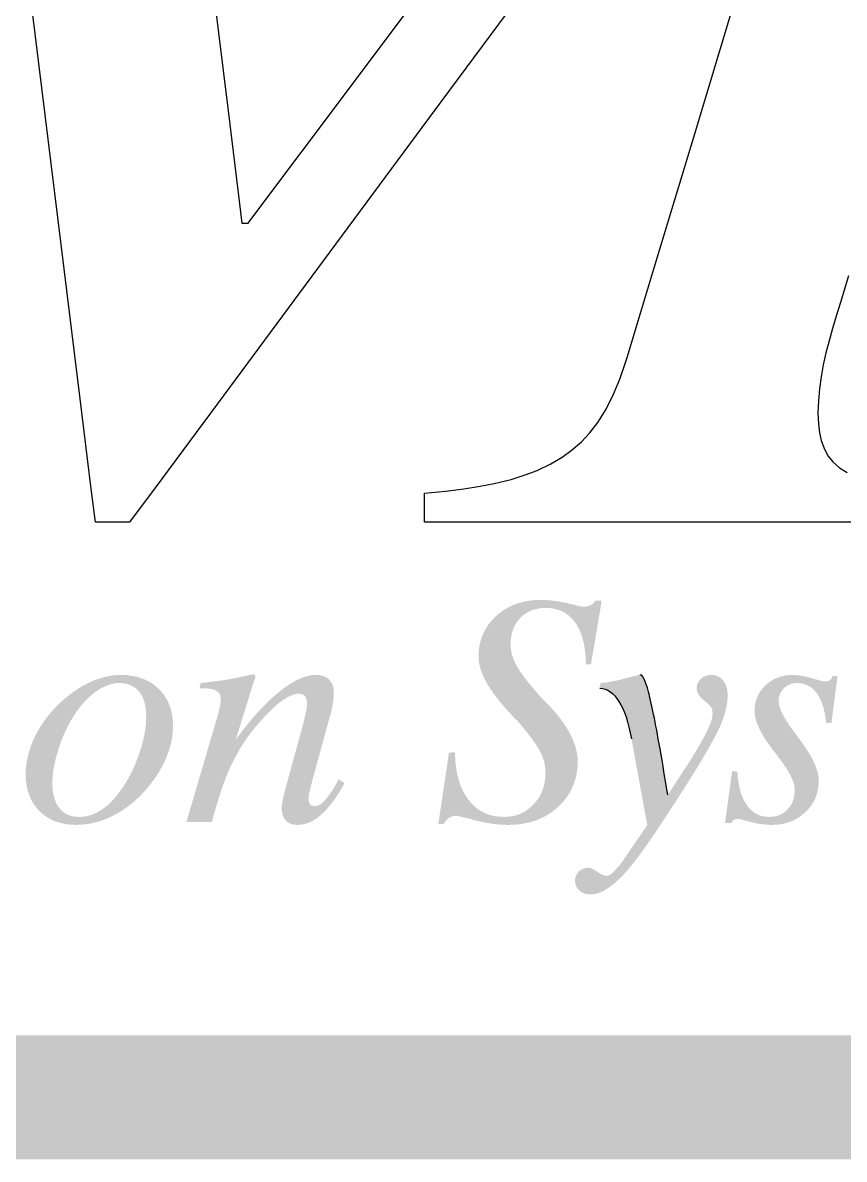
# Model space of a CAD drawing. Header units: millimetres. Extents: x -1039 to -662, y -1674 to -1407.
# Drawn here: x -848.22 to -839.94, y -1673.63 to -1662.17 of the extents above; entities that cross this region are included whole.
import ezdxf

# ---------------------------------------------------------------- set-up
doc = ezdxf.new("R2010")
doc.units = ezdxf.units.MM
doc.layers.get('0').update_dxf_attribs({"linetype": 'CONTINUOUS'})
doc.layers.add('str', color=7, linetype='CONTINUOUS', lineweight=25)

# ---------------------------------------------------------------- blocks, each defined once
blk = doc.blocks.new('PMI-Logo-3')
h = blk.add_hatch(color=4)
edge = h.paths.add_edge_path()
edge.add_spline(control_points=[(49.058, -8.646), (49.03, -8.646), (49.002, -8.646), (48.974, -8.646)], knot_values=[0, 0, 0, 0, 1, 1, 1, 1], degree=3, periodic=0)
edge.add_spline(control_points=[(48.974, -8.646), (48.959, -8.672), (48.938, -8.691), (48.886, -8.717), (48.855, -8.724), (48.821, -8.722)], knot_values=[0, 0, 0, 0, 0.5, 0.5, 1, 1, 1, 1], degree=3, periodic=0)
edge.add_spline(control_points=[(48.821, -8.722), (48.81, -8.724), (48.746, -8.711), (48.627, -8.68)], knot_values=[0, 0, 0, 0, 1, 1, 1, 1], degree=3, periodic=0)
edge.add_spline(control_points=[(48.627, -8.68), (48.508, -8.652), (48.39, -8.637), (48.273, -8.635)], knot_values=[0, 0, 0, 0, 1, 1, 1, 1], degree=3, periodic=0)
edge.add_spline(control_points=[(48.273, -8.635), (48.04, -8.637), (47.847, -8.706), (47.697, -8.842)], knot_values=[0, 0, 0, 0, 1, 1, 1, 1], degree=3, periodic=0)
edge.add_spline(control_points=[(47.697, -8.842), (47.546, -8.981), (47.47, -9.153), (47.47, -9.581), (47.629, -9.848), (47.944, -10.168)], knot_values=[0, 0, 0, 0, 0.495868, 0.495868, 1, 1, 1, 1], degree=3, periodic=0)
edge.add_spline(control_points=[(47.944, -10.168), (47.954, -10.176), (47.957, -10.182), (47.962, -10.182)], knot_values=[0, 0, 0, 0, 1, 1, 1, 1], degree=3, periodic=0)
edge.add_spline(control_points=[(47.962, -10.182), (48.117, -10.364), (48.216, -10.498), (48.312, -10.681), (48.333, -10.771), (48.333, -11.026), (48.284, -11.163), (48.18, -11.27)], knot_values=[0, 0, 0, 0, 0.25982, 0.25982, 0.52368, 0.52368, 1, 1, 1, 1], degree=3, periodic=0)
edge.add_spline(control_points=[(48.18, -11.27), (48.078, -11.381), (47.951, -11.434), (47.8, -11.433)], knot_values=[0, 0, 0, 0, 1, 1, 1, 1], degree=3, periodic=0)
edge.add_spline(control_points=[(47.8, -11.433), (47.608, -11.434), (47.455, -11.361), (47.343, -11.215)], knot_values=[0, 0, 0, 0, 1, 1, 1, 1], degree=3, periodic=0)
edge.add_spline(control_points=[(47.343, -11.215), (47.23, -11.07), (47.172, -10.865), (47.167, -10.602)], knot_values=[0, 0, 0, 0, 1, 1, 1, 1], degree=3, periodic=0)
edge.add_spline(control_points=[(47.167, -10.602), (47.141, -10.602), (47.115, -10.603), (47.089, -10.604)], knot_values=[0, 0, 0, 0, 1, 1, 1, 1], degree=3, periodic=0)
edge.add_spline(control_points=[(47.089, -10.604), (47.044, -10.912), (46.998, -11.219), (46.952, -11.527)], knot_values=[0, 0, 0, 0, 1, 1, 1, 1], degree=3, periodic=0)
edge.add_spline(control_points=[(46.952, -11.527), (46.976, -11.526), (47, -11.525), (47.023, -11.525)], knot_values=[0, 0, 0, 0, 1, 1, 1, 1], degree=3, periodic=0)
edge.add_spline(control_points=[(47.023, -11.525), (47.036, -11.495), (47.058, -11.469), (47.086, -11.447)], knot_values=[0, 0, 0, 0, 1, 1, 1, 1], degree=3, periodic=0)
edge.add_spline(control_points=[(47.086, -11.447), (47.115, -11.43), (47.148, -11.42), (47.185, -11.417)], knot_values=[0, 0, 0, 0, 1, 1, 1, 1], degree=3, periodic=0)
edge.add_spline(control_points=[(47.185, -11.417), (47.198, -11.42), (47.279, -11.438), (47.577, -11.516), (47.72, -11.536), (48.113, -11.536), (48.327, -11.46), (48.663, -11.15), (48.748, -10.955), (48.748, -10.476), (48.601, -10.21), (48.305, -9.922)], knot_values=[0, 0, 0, 0, 0.129341, 0.129341, 0.257728, 0.257728, 0.501105, 0.501105, 0.746262, 0.746262, 1, 1, 1, 1], degree=3, periodic=0)
edge.add_spline(control_points=[(48.305, -9.922), (48.292, -9.913), (48.284, -9.901), (48.277, -9.893)], knot_values=[0, 0, 0, 0, 1, 1, 1, 1], degree=3, periodic=0)
edge.add_spline(control_points=[(48.277, -9.893), (48.12, -9.716), (48.014, -9.581), (47.962, -9.485)], knot_values=[0, 0, 0, 0, 1, 1, 1, 1], degree=3, periodic=0)
edge.add_spline(control_points=[(47.962, -9.485), (47.91, -9.392), (47.884, -9.301), (47.884, -9.069), (47.925, -8.955), (48.008, -8.868)], knot_values=[0, 0, 0, 0, 0.385787, 0.385787, 1, 1, 1, 1], degree=3, periodic=0)
edge.add_spline(control_points=[(48.008, -8.868), (48.089, -8.784), (48.201, -8.74), (48.339, -8.738)], knot_values=[0, 0, 0, 0, 1, 1, 1, 1], degree=3, periodic=0)
edge.add_spline(control_points=[(48.339, -8.738), (48.504, -8.74), (48.628, -8.803), (48.806, -9.054), (48.851, -9.233), (48.855, -9.464)], knot_values=[0, 0, 0, 0, 0.501569, 0.501569, 1, 1, 1, 1], degree=3, periodic=0)
edge.add_spline(control_points=[(48.855, -9.464), (48.877, -9.464), (48.898, -9.464), (48.92, -9.464)], knot_values=[0, 0, 0, 0, 1, 1, 1, 1], degree=3, periodic=0)
edge.add_spline(control_points=[(48.92, -9.464), (48.966, -9.191), (49.012, -8.919), (49.058, -8.646)], knot_values=[0, 0, 0, 0, 1, 1, 1, 1], degree=3, periodic=0)
h = blk.add_hatch(color=4)
edge = h.paths.add_edge_path()
edge.add_spline(control_points=[(43.451, -10.657), (43.507, -10.522), (43.533, -10.387), (43.533, -10.062), (43.472, -9.904), (43.352, -9.784)], knot_values=[0, 0, 0, 0, 0.394928, 0.394928, 1, 1, 1, 1], degree=3, periodic=0)
edge.add_spline(control_points=[(43.352, -9.784), (43.23, -9.665), (43.066, -9.604), (42.861, -9.602)], knot_values=[0, 0, 0, 0, 1, 1, 1, 1], degree=3, periodic=0)
edge.add_spline(control_points=[(42.861, -9.602), (42.708, -9.604), (42.552, -9.647), (42.396, -9.729)], knot_values=[0, 0, 0, 0, 1, 1, 1, 1], degree=3, periodic=0)
edge.add_spline(control_points=[(42.396, -9.729), (42.24, -9.815), (42.095, -9.932), (41.962, -10.083)], knot_values=[0, 0, 0, 0, 1, 1, 1, 1], degree=3, periodic=0)
edge.add_spline(control_points=[(41.962, -10.083), (41.856, -10.208), (41.773, -10.34), (41.718, -10.476)], knot_values=[0, 0, 0, 0, 1, 1, 1, 1], degree=3, periodic=0)
edge.add_spline(control_points=[(41.718, -10.476), (41.664, -10.615), (41.635, -10.748), (41.633, -10.88)], knot_values=[0, 0, 0, 0, 1, 1, 1, 1], degree=3, periodic=0)
edge.add_spline(control_points=[(41.633, -10.88), (41.635, -11.08), (41.694, -11.241), (41.812, -11.358)], knot_values=[0, 0, 0, 0, 1, 1, 1, 1], degree=3, periodic=0)
edge.add_spline(control_points=[(41.812, -11.358), (41.934, -11.48), (42.092, -11.536), (42.453, -11.536), (42.617, -11.495), (42.778, -11.409)], knot_values=[0, 0, 0, 0, 0.540717, 0.540717, 1, 1, 1, 1], degree=3, periodic=0)
edge.add_spline(control_points=[(42.778, -11.409), (42.939, -11.324), (43.086, -11.204), (43.216, -11.044)], knot_values=[0, 0, 0, 0, 1, 1, 1, 1], degree=3, periodic=0)
edge.add_spline(control_points=[(43.216, -11.044), (43.317, -10.923), (43.395, -10.795), (43.451, -10.657)], knot_values=[0, 0, 0, 0, 1, 1, 1, 1], degree=3, periodic=0)
edge = h.paths.add_edge_path(flags=16)
edge.add_spline(control_points=[(43.099, -9.82), (43.159, -9.896), (43.188, -10.003), (43.188, -10.293), (43.154, -10.459), (43.025, -10.823), (42.941, -10.984), (42.835, -11.122)], knot_values=[0, 0, 0, 0, 0.314887, 0.314887, 0.65646, 0.65646, 1, 1, 1, 1], degree=3, periodic=0)
edge.add_spline(control_points=[(42.835, -11.122), (42.762, -11.223), (42.682, -11.301), (42.591, -11.353)], knot_values=[0, 0, 0, 0, 1, 1, 1, 1], degree=3, periodic=0)
edge.add_spline(control_points=[(42.591, -11.353), (42.501, -11.409), (42.412, -11.434), (42.324, -11.433)], knot_values=[0, 0, 0, 0, 1, 1, 1, 1], degree=3, periodic=0)
edge.add_spline(control_points=[(42.324, -11.433), (42.216, -11.434), (42.13, -11.397), (42.069, -11.32)], knot_values=[0, 0, 0, 0, 1, 1, 1, 1], degree=3, periodic=0)
edge.add_spline(control_points=[(42.069, -11.32), (42.009, -11.246), (41.978, -11.139), (41.978, -10.872), (42.005, -10.729), (42.1, -10.42), (42.165, -10.275), (42.246, -10.142)], knot_values=[0, 0, 0, 0, 0.353018, 0.353018, 0.679112, 0.679112, 1, 1, 1, 1], degree=3, periodic=0)
edge.add_spline(control_points=[(42.246, -10.142), (42.334, -10.003), (42.43, -9.898), (42.534, -9.82)], knot_values=[0, 0, 0, 0, 1, 1, 1, 1], degree=3, periodic=0)
edge.add_spline(control_points=[(42.534, -9.82), (42.637, -9.747), (42.741, -9.708), (42.84, -9.706)], knot_values=[0, 0, 0, 0, 1, 1, 1, 1], degree=3, periodic=0)
edge.add_spline(control_points=[(42.84, -9.706), (42.952, -9.708), (43.038, -9.747), (43.099, -9.82)], knot_values=[0, 0, 0, 0, 1, 1, 1, 1], degree=3, periodic=0)
h = blk.add_hatch(color=4)
edge = h.paths.add_edge_path()
edge.add_spline(control_points=[(45.549, -10.161), (45.568, -10.098), (45.583, -10.038), (45.592, -9.979)], knot_values=[0, 0, 0, 0, 1, 1, 1, 1], degree=3, periodic=0)
edge.add_spline(control_points=[(45.592, -9.979), (45.601, -9.924), (45.605, -9.872), (45.605, -9.755), (45.585, -9.701), (45.503, -9.623), (45.445, -9.604), (45.37, -9.602)], knot_values=[0, 0, 0, 0, 0.253165, 0.253165, 0.626582, 0.626582, 1, 1, 1, 1], degree=3, periodic=0)
edge.add_spline(control_points=[(45.37, -9.602), (45.235, -9.604), (45.078, -9.677), (44.724, -9.965), (44.536, -10.169), (44.342, -10.438)], knot_values=[0, 0, 0, 0, 0.497372, 0.497372, 1, 1, 1, 1], degree=3, periodic=0)
edge.add_spline(control_points=[(44.342, -10.438), (44.418, -10.194), (44.493, -9.95), (44.569, -9.706)], knot_values=[0, 0, 0, 0, 1, 1, 1, 1], degree=3, periodic=0)
edge.add_spline(control_points=[(44.569, -9.706), (44.578, -9.685), (44.583, -9.669), (44.586, -9.656)], knot_values=[0, 0, 0, 0, 1, 1, 1, 1], degree=3, periodic=0)
edge.add_spline(control_points=[(44.586, -9.656), (44.591, -9.647), (44.593, -9.639), (44.593, -9.62), (44.593, -9.61), (44.588, -9.604)], knot_values=[0, 0, 0, 0, 0.3125, 0.3125, 1, 1, 1, 1], degree=3, periodic=0)
edge.add_spline(control_points=[(44.588, -9.604), (44.583, -9.6), (44.578, -9.597), (44.569, -9.595)], knot_values=[0, 0, 0, 0, 1, 1, 1, 1], degree=3, periodic=0)
edge.add_spline(control_points=[(44.569, -9.595), (44.565, -9.597), (44.541, -9.602), (44.5, -9.608)], knot_values=[0, 0, 0, 0, 1, 1, 1, 1], degree=3, periodic=0)
edge.add_spline(control_points=[(44.5, -9.608), (44.302, -9.656), (44.097, -9.688), (43.889, -9.706)], knot_values=[0, 0, 0, 0, 1, 1, 1, 1], degree=3, periodic=0)
edge.add_spline(control_points=[(43.889, -9.706), (43.885, -9.729), (43.881, -9.751), (43.876, -9.774)], knot_values=[0, 0, 0, 0, 1, 1, 1, 1], degree=3, periodic=0)
edge.add_spline(control_points=[(43.876, -9.774), (43.888, -9.774), (43.899, -9.774), (43.91, -9.774)], knot_values=[0, 0, 0, 0, 1, 1, 1, 1], degree=3, periodic=0)
edge.add_spline(control_points=[(43.91, -9.774), (43.999, -9.777), (44.061, -9.787), (44.097, -9.81)], knot_values=[0, 0, 0, 0, 1, 1, 1, 1], degree=3, periodic=0)
edge.add_spline(control_points=[(44.097, -9.81), (44.131, -9.831), (44.148, -9.865), (44.148, -9.939), (44.144, -9.976), (44.136, -10.018)], knot_values=[0, 0, 0, 0, 0.619048, 0.619048, 1, 1, 1, 1], degree=3, periodic=0)
edge.add_spline(control_points=[(44.136, -10.018), (44.126, -10.064), (44.113, -10.114), (43.966, -10.613), (43.836, -11.057), (43.705, -11.501)], knot_values=[0, 0, 0, 0, 0.111045, 0.111045, 1, 1, 1, 1], degree=3, periodic=0)
edge.add_spline(control_points=[(43.705, -11.501), (43.815, -11.501), (43.925, -11.501), (44.034, -11.501)], knot_values=[0, 0, 0, 0, 1, 1, 1, 1], degree=3, periodic=0)
edge.add_spline(control_points=[(44.034, -11.501), (44.11, -11.212), (44.187, -10.979), (44.269, -10.797)], knot_values=[0, 0, 0, 0, 1, 1, 1, 1], degree=3, periodic=0)
edge.add_spline(control_points=[(44.269, -10.797), (44.351, -10.621), (44.449, -10.456), (44.686, -10.163), (44.796, -10.049), (44.897, -9.966)], knot_values=[0, 0, 0, 0, 0.496819, 0.496819, 1, 1, 1, 1], degree=3, periodic=0)
edge.add_spline(control_points=[(44.897, -9.966), (45.001, -9.887), (45.084, -9.846), (45.152, -9.844)], knot_values=[0, 0, 0, 0, 1, 1, 1, 1], degree=3, periodic=0)
edge.add_spline(control_points=[(45.152, -9.844), (45.188, -9.846), (45.216, -9.857), (45.234, -9.876)], knot_values=[0, 0, 0, 0, 1, 1, 1, 1], degree=3, periodic=0)
edge.add_spline(control_points=[(45.234, -9.876), (45.251, -9.898), (45.26, -9.927), (45.26, -9.999), (45.255, -10.034), (45.247, -10.077)], knot_values=[0, 0, 0, 0, 0.606557, 0.606557, 1, 1, 1, 1], degree=3, periodic=0)
edge.add_spline(control_points=[(45.247, -10.077), (45.238, -10.12), (45.225, -10.178), (45.206, -10.252)], knot_values=[0, 0, 0, 0, 1, 1, 1, 1], degree=3, periodic=0)
edge.add_spline(control_points=[(45.206, -10.252), (45.134, -10.514), (45.062, -10.776), (44.99, -11.038)], knot_values=[0, 0, 0, 0, 1, 1, 1, 1], degree=3, periodic=0)
edge.add_spline(control_points=[(44.99, -11.038), (44.972, -11.106), (44.957, -11.165), (44.949, -11.21)], knot_values=[0, 0, 0, 0, 1, 1, 1, 1], degree=3, periodic=0)
edge.add_spline(control_points=[(44.949, -11.21), (44.941, -11.257), (44.934, -11.294), (44.934, -11.391), (44.953, -11.443), (45.024, -11.519), (45.074, -11.536), (45.242, -11.536), (45.344, -11.495), (45.443, -11.404)], knot_values=[0, 0, 0, 0, 0.094941, 0.094941, 0.328336, 0.328336, 0.577274, 0.577274, 1, 1, 1, 1], degree=3, periodic=0)
edge.add_spline(control_points=[(45.443, -11.404), (45.542, -11.318), (45.644, -11.182), (45.743, -10.997)], knot_values=[0, 0, 0, 0, 1, 1, 1, 1], degree=3, periodic=0)
edge.add_spline(control_points=[(45.743, -10.997), (45.719, -10.98), (45.694, -10.964), (45.669, -10.948)], knot_values=[0, 0, 0, 0, 1, 1, 1, 1], degree=3, periodic=0)
edge.add_spline(control_points=[(45.669, -10.948), (45.605, -11.07), (45.546, -11.156), (45.497, -11.212)], knot_values=[0, 0, 0, 0, 1, 1, 1, 1], degree=3, periodic=0)
edge.add_spline(control_points=[(45.497, -11.212), (45.447, -11.268), (45.402, -11.296), (45.363, -11.294)], knot_values=[0, 0, 0, 0, 1, 1, 1, 1], degree=3, periodic=0)
edge.add_spline(control_points=[(45.363, -11.294), (45.337, -11.296), (45.315, -11.288), (45.3, -11.27)], knot_values=[0, 0, 0, 0, 1, 1, 1, 1], degree=3, periodic=0)
edge.add_spline(control_points=[(45.3, -11.27), (45.287, -11.256), (45.279, -11.231), (45.279, -11.179), (45.284, -11.152), (45.29, -11.117)], knot_values=[0, 0, 0, 0, 0.613636, 0.613636, 1, 1, 1, 1], degree=3, periodic=0)
edge.add_spline(control_points=[(45.29, -11.117), (45.299, -11.085), (45.312, -11.033), (45.328, -10.964)], knot_values=[0, 0, 0, 0, 1, 1, 1, 1], degree=3, periodic=0)
edge.add_spline(control_points=[(45.328, -10.964), (45.402, -10.696), (45.475, -10.428), (45.549, -10.161)], knot_values=[0, 0, 0, 0, 1, 1, 1, 1], degree=3, periodic=0)
h = blk.add_hatch(color=4)
edge = h.paths.add_edge_path()
edge.add_spline(control_points=[(49.911, -11.15), (49.877, -10.951), (49.844, -10.752), (49.749, -10.213), (49.7, -9.966), (49.621, -9.675), (49.585, -9.602), (49.554, -9.6)], knot_values=[0, 0, 0, 0, 0.226419, 0.226419, 0.614671, 0.614671, 1, 1, 1, 1], degree=3, periodic=0)
edge.add_spline(control_points=[(49.554, -9.6), (49.538, -9.602), (49.473, -9.617), (49.361, -9.647)], knot_values=[0, 0, 0, 0, 1, 1, 1, 1], degree=3, periodic=0)
edge.add_spline(control_points=[(49.361, -9.647), (49.248, -9.68), (49.144, -9.699), (49.043, -9.706)], knot_values=[0, 0, 0, 0, 1, 1, 1, 1], degree=3, periodic=0)
edge.add_spline(control_points=[(49.043, -9.706), (49.039, -9.729), (49.036, -9.751), (49.032, -9.774)], knot_values=[0, 0, 0, 0, 1, 1, 1, 1], degree=3, periodic=0)
edge.add_spline(control_points=[(49.032, -9.774), (49.227, -9.784), (49.362, -9.999), (49.442, -10.425)], knot_values=[0, 0, 0, 0, 1, 1, 1, 1], degree=3, periodic=0)
edge.add_spline(control_points=[(49.442, -10.425), (49.442, -10.435), (49.445, -10.441), (49.445, -10.444)], knot_values=[0, 0, 0, 0, 1, 1, 1, 1], degree=3, periodic=0)
edge.add_spline(control_points=[(49.445, -10.444), (49.511, -10.809), (49.578, -11.175), (49.645, -11.54)], knot_values=[0, 0, 0, 0, 1, 1, 1, 1], degree=3, periodic=0)
edge.add_spline(control_points=[(49.645, -11.54), (49.558, -11.665), (49.471, -11.791), (49.385, -11.916)], knot_values=[0, 0, 0, 0, 1, 1, 1, 1], degree=3, periodic=0)
edge.add_spline(control_points=[(49.385, -11.916), (49.333, -12), (49.283, -12.067), (49.235, -12.116)], knot_values=[0, 0, 0, 0, 1, 1, 1, 1], degree=3, periodic=0)
edge.add_spline(control_points=[(49.235, -12.116), (49.188, -12.168), (49.154, -12.192), (49.091, -12.192), (49.05, -12.175), (48.998, -12.14)], knot_values=[0, 0, 0, 0, 0.45283, 0.45283, 1, 1, 1, 1], degree=3, periodic=0)
edge.add_spline(control_points=[(48.998, -12.14), (48.951, -12.106), (48.914, -12.088), (48.838, -12.088), (48.798, -12.106), (48.762, -12.136)], knot_values=[0, 0, 0, 0, 0.338462, 0.338462, 1, 1, 1, 1], degree=3, periodic=0)
edge.add_spline(control_points=[(48.762, -12.136), (48.733, -12.168), (48.715, -12.209), (48.713, -12.257)], knot_values=[0, 0, 0, 0, 1, 1, 1, 1], degree=3, periodic=0)
edge.add_spline(control_points=[(48.713, -12.257), (48.715, -12.311), (48.735, -12.354), (48.772, -12.386)], knot_values=[0, 0, 0, 0, 1, 1, 1, 1], degree=3, periodic=0)
edge.add_spline(control_points=[(48.772, -12.386), (48.81, -12.418), (48.858, -12.433), (49.045, -12.433), (49.193, -12.338), (49.538, -11.958), (49.796, -11.576), (50.379, -10.657), (50.521, -10.407), (50.652, -10.109), (50.681, -9.978), (50.681, -9.786), (50.662, -9.722), (50.585, -9.628), (50.533, -9.604), (50.468, -9.602)], knot_values=[0, 0, 0, 0, 0.097957, 0.097957, 0.31786, 0.31786, 0.540564, 0.540564, 0.680611, 0.680611, 0.817892, 0.817892, 0.908946, 0.908946, 1, 1, 1, 1], degree=3, periodic=0)
edge.add_spline(control_points=[(50.468, -9.602), (50.416, -9.604), (50.371, -9.621), (50.336, -9.652)], knot_values=[0, 0, 0, 0, 1, 1, 1, 1], degree=3, periodic=0)
edge.add_spline(control_points=[(50.336, -9.652), (50.302, -9.685), (50.282, -9.722), (50.282, -9.833), (50.317, -9.889), (50.384, -9.937)], knot_values=[0, 0, 0, 0, 0.414894, 0.414894, 1, 1, 1, 1], degree=3, periodic=0)
edge.add_spline(control_points=[(50.384, -9.937), (50.392, -9.945), (50.396, -9.95), (50.401, -9.95)], knot_values=[0, 0, 0, 0, 1, 1, 1, 1], degree=3, periodic=0)
edge.add_spline(control_points=[(50.401, -9.95), (50.44, -9.984), (50.463, -10.01), (50.473, -10.028)], knot_values=[0, 0, 0, 0, 1, 1, 1, 1], degree=3, periodic=0)
edge.add_spline(control_points=[(50.473, -10.028), (50.481, -10.049), (50.486, -10.072), (50.486, -10.157), (50.46, -10.236), (50.408, -10.34)], knot_values=[0, 0, 0, 0, 0.333333, 0.333333, 1, 1, 1, 1], degree=3, periodic=0)
edge.add_spline(control_points=[(50.408, -10.34), (50.356, -10.448), (50.27, -10.595), (50.069, -10.905), (49.99, -11.028), (49.911, -11.15)], knot_values=[0, 0, 0, 0, 0.605872, 0.605872, 1, 1, 1, 1], degree=3, periodic=0)
h = blk.add_hatch(color=4)
edge = h.paths.add_edge_path()
edge.add_spline(control_points=[(52.097, -9.617), (52.074, -9.617), (52.051, -9.617), (52.029, -9.617)], knot_values=[0, 0, 0, 0, 1, 1, 1, 1], degree=3, periodic=0)
edge.add_spline(control_points=[(52.029, -9.617), (52.029, -9.639), (52.018, -9.654), (52, -9.667)], knot_values=[0, 0, 0, 0, 1, 1, 1, 1], degree=3, periodic=0)
edge.add_spline(control_points=[(52, -9.667), (51.983, -9.682), (51.961, -9.688), (51.938, -9.686)], knot_values=[0, 0, 0, 0, 1, 1, 1, 1], degree=3, periodic=0)
edge.add_spline(control_points=[(51.938, -9.686), (51.918, -9.688), (51.862, -9.675), (51.772, -9.646)], knot_values=[0, 0, 0, 0, 1, 1, 1, 1], degree=3, periodic=0)
edge.add_spline(control_points=[(51.772, -9.646), (51.681, -9.62), (51.597, -9.604), (51.519, -9.602)], knot_values=[0, 0, 0, 0, 1, 1, 1, 1], degree=3, periodic=0)
edge.add_spline(control_points=[(51.519, -9.602), (51.379, -9.604), (51.262, -9.649), (51.167, -9.738)], knot_values=[0, 0, 0, 0, 1, 1, 1, 1], degree=3, periodic=0)
edge.add_spline(control_points=[(51.167, -9.738), (51.074, -9.828), (51.027, -9.939), (51.027, -10.202), (51.113, -10.377), (51.281, -10.592)], knot_values=[0, 0, 0, 0, 0.506726, 0.506726, 1, 1, 1, 1], degree=3, periodic=0)
edge.add_spline(control_points=[(51.281, -10.592), (51.304, -10.618), (51.317, -10.638), (51.325, -10.649)], knot_values=[0, 0, 0, 0, 1, 1, 1, 1], degree=3, periodic=0)
edge.add_spline(control_points=[(51.325, -10.649), (51.333, -10.662), (51.346, -10.677), (51.359, -10.694)], knot_values=[0, 0, 0, 0, 1, 1, 1, 1], degree=3, periodic=0)
edge.add_spline(control_points=[(51.359, -10.694), (51.484, -10.862), (51.545, -10.989), (51.545, -11.189), (51.515, -11.272), (51.452, -11.337)], knot_values=[0, 0, 0, 0, 0.455621, 0.455621, 1, 1, 1, 1], degree=3, periodic=0)
edge.add_spline(control_points=[(51.452, -11.337), (51.392, -11.402), (51.312, -11.434), (51.214, -11.433)], knot_values=[0, 0, 0, 0, 1, 1, 1, 1], degree=3, periodic=0)
edge.add_spline(control_points=[(51.214, -11.433), (51.094, -11.434), (50.998, -11.384), (50.928, -11.281)], knot_values=[0, 0, 0, 0, 1, 1, 1, 1], degree=3, periodic=0)
edge.add_spline(control_points=[(50.928, -11.281), (50.857, -11.182), (50.816, -11.038), (50.806, -10.849)], knot_values=[0, 0, 0, 0, 1, 1, 1, 1], degree=3, periodic=0)
edge.add_spline(control_points=[(50.806, -10.849), (50.783, -10.848), (50.761, -10.847), (50.738, -10.846)], knot_values=[0, 0, 0, 0, 1, 1, 1, 1], degree=3, periodic=0)
edge.add_spline(control_points=[(50.738, -10.846), (50.708, -11.068), (50.677, -11.29), (50.647, -11.512)], knot_values=[0, 0, 0, 0, 1, 1, 1, 1], degree=3, periodic=0)
edge.add_spline(control_points=[(50.647, -11.512), (50.674, -11.512), (50.701, -11.512), (50.728, -11.512)], knot_values=[0, 0, 0, 0, 1, 1, 1, 1], degree=3, periodic=0)
edge.add_spline(control_points=[(50.728, -11.512), (50.738, -11.495), (50.748, -11.482), (50.761, -11.473)], knot_values=[0, 0, 0, 0, 1, 1, 1, 1], degree=3, periodic=0)
edge.add_spline(control_points=[(50.761, -11.473), (50.777, -11.465), (50.793, -11.46), (50.818, -11.459)], knot_values=[0, 0, 0, 0, 1, 1, 1, 1], degree=3, periodic=0)
edge.add_spline(control_points=[(50.818, -11.459), (50.831, -11.46), (50.884, -11.473), (51.073, -11.525), (51.163, -11.536), (51.421, -11.536), (51.566, -11.485), (51.683, -11.371)], knot_values=[0, 0, 0, 0, 0.245667, 0.245667, 0.497112, 0.497112, 1, 1, 1, 1], degree=3, periodic=0)
edge.add_spline(control_points=[(51.683, -11.371), (51.8, -11.264), (51.855, -11.126), (51.855, -10.833), (51.777, -10.662), (51.623, -10.452)], knot_values=[0, 0, 0, 0, 0.562249, 0.562249, 1, 1, 1, 1], degree=3, periodic=0)
edge.add_spline(control_points=[(51.623, -10.452), (51.592, -10.413), (51.571, -10.384), (51.556, -10.36)], knot_values=[0, 0, 0, 0, 1, 1, 1, 1], degree=3, periodic=0)
edge.add_spline(control_points=[(51.556, -10.36), (51.546, -10.351), (51.536, -10.338), (51.523, -10.316)], knot_values=[0, 0, 0, 0, 1, 1, 1, 1], degree=3, periodic=0)
edge.add_spline(control_points=[(51.523, -10.316), (51.4, -10.153), (51.338, -10.028), (51.338, -9.876), (51.361, -9.823), (51.406, -9.774)], knot_values=[0, 0, 0, 0, 0.596899, 0.596899, 1, 1, 1, 1], degree=3, periodic=0)
edge.add_spline(control_points=[(51.406, -9.774), (51.452, -9.732), (51.506, -9.708), (51.569, -9.706)], knot_values=[0, 0, 0, 0, 1, 1, 1, 1], degree=3, periodic=0)
edge.add_spline(control_points=[(51.569, -9.706), (51.678, -9.708), (51.764, -9.751), (51.827, -9.835)], knot_values=[0, 0, 0, 0, 1, 1, 1, 1], degree=3, periodic=0)
edge.add_spline(control_points=[(51.827, -9.835), (51.892, -9.922), (51.933, -10.051), (51.951, -10.223)], knot_values=[0, 0, 0, 0, 1, 1, 1, 1], degree=3, periodic=0)
edge.add_spline(control_points=[(51.951, -10.223), (51.973, -10.223), (51.995, -10.223), (52.018, -10.223)], knot_values=[0, 0, 0, 0, 1, 1, 1, 1], degree=3, periodic=0)
edge.add_spline(control_points=[(52.018, -10.223), (52.044, -10.021), (52.071, -9.819), (52.097, -9.617)], knot_values=[0, 0, 0, 0, 1, 1, 1, 1], degree=3, periodic=0)
for points in [[(52.239, -4.457, 0), (52.13, -4.814, 0), (52.08, -4.977, 0), (52.032, -5.137, 0), (51.987, -5.294, 0), (51.947, -5.45, 0), (51.913, -5.605, 0), (51.885, -5.76, 0), (51.863, -5.914, 0), (51.85, -6.069, 0), (51.845, -6.225, 0), (51.85, -6.364, 0), (51.864, -6.482, 0), (51.887, -6.582, 0), (51.927, -6.694, 0), (51.978, -6.783, 0), (52.036, -6.856, 0), (52.124, -6.933, 0), (52.219, -6.991, 0)], [(52.946, -7.635, 0), (52.006, -7.635, 0), (50.892, -7.635, 0), (49.72, -7.635, 0), (48.606, -7.635, 0), (47.667, -7.635, 0), (47.018, -7.635, 0), (46.776, -7.635, 0), (46.776, -7.623, 0), (46.776, -7.588, 0), (46.776, -7.538, 0), (46.776, -7.479, 0), (46.776, -7.416, 0), (46.776, -7.357, 0), (46.776, -7.307, 0), (46.776, -7.273, 0), (46.776, -7.26, 0), (47.045, -7.233, 0), (47.282, -7.203, 0), (47.491, -7.17, 0), (47.674, -7.134, 0), (47.889, -7.081, 0), (48.071, -7.024, 0), (48.227, -6.965, 0), (48.403, -6.882, 0), (48.547, -6.796, 0), (48.666, -6.711, 0), (48.797, -6.597, 0), (48.899, -6.487, 0), (49.007, -6.347, 0), (49.114, -6.177, 0), (49.211, -5.984, 0), (49.29, -5.791, 0), (49.365, -5.573, 0), (49.388, -5.496, 0), (49.501, -5.124, 0), (49.803, -4.125, 0), (50.24, -2.68, 0), (50.758, -0.966, 0)], [(48.583, -0.055, 0), (46.986, -2.213, 0), (45.468, -4.264, 0), (44.188, -5.994, 0), (43.303, -7.189, 0), (42.973, -7.635, 0), (42.958, -7.635, 0), (42.918, -7.635, 0), (42.859, -7.635, 0), (42.79, -7.635, 0), (42.717, -7.635, 0), (42.648, -7.635, 0), (42.589, -7.635, 0), (42.549, -7.635, 0), (42.533, -7.635, 0), (42.48, -7.203, 0), (42.338, -6.045, 0), (42.131, -4.368, 0), (41.886, -2.38, 0), (41.629, -0.288, 0)], [(44.053, -0.798, 0), (44.243, -2.328, 0), (44.373, -3.385, 0), (44.422, -3.779, 0), (44.425, -3.779, 0), (44.432, -3.779, 0), (44.442, -3.779, 0), (44.454, -3.779, 0), (44.467, -3.779, 0), (44.479, -3.779, 0), (44.49, -3.779, 0), (44.497, -3.779, 0), (44.5, -3.779, 0), (44.795, -3.385, 0), (45.587, -2.328, 0), (46.733, -0.798, 0)]]:
    blk.add_polyline3d(points)
at = {"color": 4}
blk.add_open_spline([(49.911, -11.15), (49.877, -10.951), (49.844, -10.752), (49.749, -10.213), (49.7, -9.966), (49.621, -9.675), (49.585, -9.602), (49.554, -9.6)], degree=3, knots=[0, 0, 0, 0, 0.226419, 0.226419, 0.614671, 0.614671, 1, 1, 1, 1], dxfattribs=at)
blk.add_open_spline([(49.032, -9.774), (49.227, -9.784), (49.362, -9.999), (49.442, -10.425)], degree=3, dxfattribs=at)

msp = doc.modelspace()

# ---------------------------------------------------------------- linework, layer by layer
at = {"layer": 'str', "const_width": 1.2485}
msp.add_lwpolyline([(-1037.8858, -1673.0061), (-662.3993, -1673.0061), (-662.3993, -1407.4835), (-1037.8858, -1407.4835)], close=True, dxfattribs=at)

# ---------------------------------------------------------------- block references
at = {"layer": 'str', "xscale": 0.7822635099242246, "yscale": 0.7822635099242246, "zscale": 0.7822635099242246}
msp.add_blockref('PMI-Logo-3', (-880.7593, -1661.2335), dxfattribs=at)

doc.saveas('drawing.dxf')
